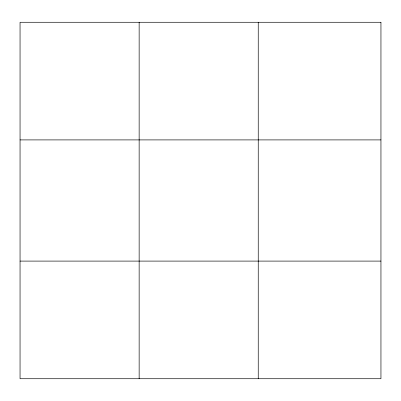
<?xml version="1.0" encoding="UTF-8"?>
<svg xmlns="http://www.w3.org/2000/svg" width="401" height="401" viewBox="0 0 401 401"><rect width="100%" height="100%" fill="white"/><g stroke="black" fill="none" stroke-linecap="round" stroke-linejoin="round"><path stroke-width="0.6" d="M139.147 378.724L139.147 22.276M258.244 378.724L258.244 22.276M20.05 139.904L380.95 139.904M20.05 261.096L380.95 261.096M380.95 22.276L20.05 22.276L20.05 378.724L380.95 378.724L380.95 22.276"/></g></svg>
